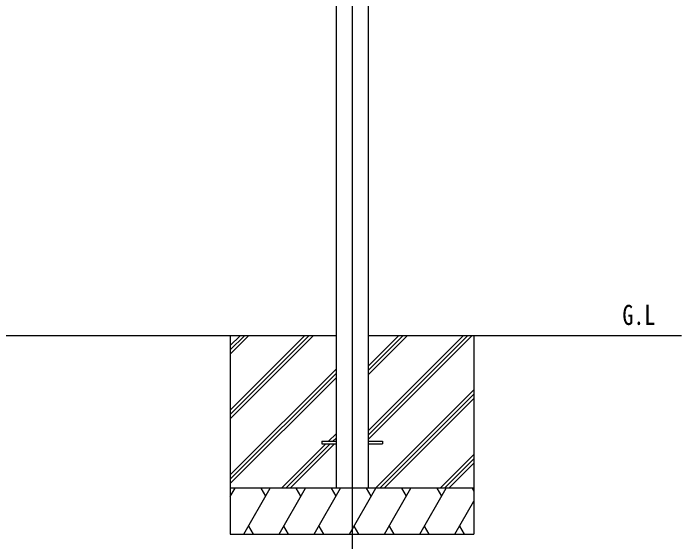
# Model space of a CAD drawing. Units: millimetres, scale not verified. Extents: x -8410 to 8410, y -5940 to 5940.
# Drawn here: x -1112 to 1082, y -3525 to -1792 of the extents above; entities that cross this region are included whole.
import ezdxf
from ezdxf.enums import TextEntityAlignment as Align

# ---------------------------------------------------------------- set-up
doc = ezdxf.new("R2010")
doc.units = ezdxf.units.MM
doc.header["$LTSCALE"] = 30
for name, color, linetype in [('0-2_USER1', 3, 'Continuous'), ('0-4_YKK_12', 2, 'Continuous'), ('0-5_YKK_13', 4, 'Continuous'), ('0-6_YKK_A1', 4, 'Continuous')]:
    doc.layers.add(name, color=color, linetype=linetype)
doc.styles.add('ＭＳ ゴシック', font='')
doc.styles.get('ＭＳ ゴシック').set_extended_font_data('MS Gothic')

msp = doc.modelspace()

# ---------------------------------------------------------------- linework, layer by layer
at = {"layer": '0-4_YKK_12'}
msp.add_line((0.57, -554.34), (0.57, -3550), dxfattribs=at)
at = {"layer": '0-5_YKK_13'}
for p, q in [((-99.43, -3195.5), (-99.43, -3204.5)), ((-99.43, -3195.5), (-52.43, -3195.5)), ((53.57, -3195.5), (100.57, -3195.5)), ((100.57, -3195.5), (100.57, -3204.5)), ((-99.43, -3204.5), (-52.43, -3204.5)), ((53.57, -3204.5), (100.57, -3204.5))]:
    msp.add_line(p, q, dxfattribs=at)
at = {"layer": '0-6_YKK_A1'}
for p, q in [((-52.43, -790.34), (-52.43, -3350)), ((53.57, -790.34), (53.57, -3350)), ((-52.43, -2850), (-2346.43, -2850)), ((-399.63, -3094.18), (-155.45, -2850)), ((-399.63, -3108.32), (-141.31, -2850)), ((-399.63, -3122.46), (-127.16, -2850)), ((-399.63, -2910.33), (-339.3, -2850)), ((-399.63, -2896.19), (-353.44, -2850)), ((-399.63, -2882.05), (-367.58, -2850)), ((1082.45, -2850), (53.57, -2850)), ((53.57, -3189.76), (393.34, -2850)), ((53.57, -3161.48), (365.05, -2850)), ((53.57, -3175.62), (379.19, -2850)), ((53.57, -2977.63), (181.2, -2850)), ((53.57, -2963.49), (167.06, -2850)), ((53.57, -2949.35), (152.92, -2850)), ((400.37, -2850), (400.37, -3500)), ((-399.63, -3306.31), (-52.43, -2959.11)), ((-399.63, -3320.45), (-52.43, -2973.25)), ((-399.63, -3334.59), (-52.43, -2987.4)), ((77.18, -3350), (400.37, -3026.81)), ((91.32, -3350), (400.37, -3040.95)), ((105.47, -3350), (400.37, -3055.1)), ((-76.69, -3195.5), (-52.43, -3171.24)), ((-62.54, -3195.5), (-52.43, -3185.38)), ((-231.19, -3350), (-85.69, -3204.5)), ((-217.04, -3350), (-71.54, -3204.5)), ((-202.9, -3350), (-57.4, -3204.5)), ((289.31, -3350), (400.37, -3238.94)), ((303.46, -3350), (400.37, -3253.08)), ((317.6, -3350), (400.37, -3267.23)), ((400.37, -3350), (-399.63, -3350)), ((-399.63, -3377.5), (-383.75, -3350)), ((-354.88, -3500), (-268.28, -3350)), ((-283.28, -3375.98), (-298.28, -3350)), ((-239.41, -3500), (-152.81, -3350)), ((-167.81, -3375.98), (-182.81, -3350)), ((-123.94, -3500), (-37.34, -3350)), ((-52.34, -3375.98), (-67.34, -3350)), ((-8.47, -3500), (78.13, -3350)), ((63.13, -3375.98), (48.13, -3350)), ((107, -3500), (193.6, -3350)), ((178.6, -3375.98), (163.6, -3350)), ((222.47, -3500), (309.07, -3350)), ((279.07, -3350), (294.07, -3375.98)), ((394.54, -3350), (400.37, -3360.1)), ((337.94, -3500), (400.37, -3391.86)), ((-339.88, -3474.02), (-324.88, -3500)), ((-224.41, -3474.02), (-209.41, -3500)), ((-108.94, -3474.02), (-93.94, -3500)), ((6.53, -3474.02), (21.53, -3500)), ((122, -3474.02), (137, -3500)), ((237.47, -3474.02), (252.47, -3500)), ((352.94, -3474.02), (367.94, -3500))]:
    msp.add_line(p, q, dxfattribs=at)
msp.add_lwpolyline([(-399.63, -2850), (-399.63, -3500), (400.37, -3500)], dxfattribs=at)

# ---------------------------------------------------------------- texts
at = {"layer": '0-2_USER1', "style": 'ＭＳ ゴシック', "width": 0.8}
msp.add_text('G.L', height=65.98, dxfattribs=at).set_placement((888.08, -2833.91), align=Align.BOTTOM_LEFT)

doc.saveas('drawing.dxf')
